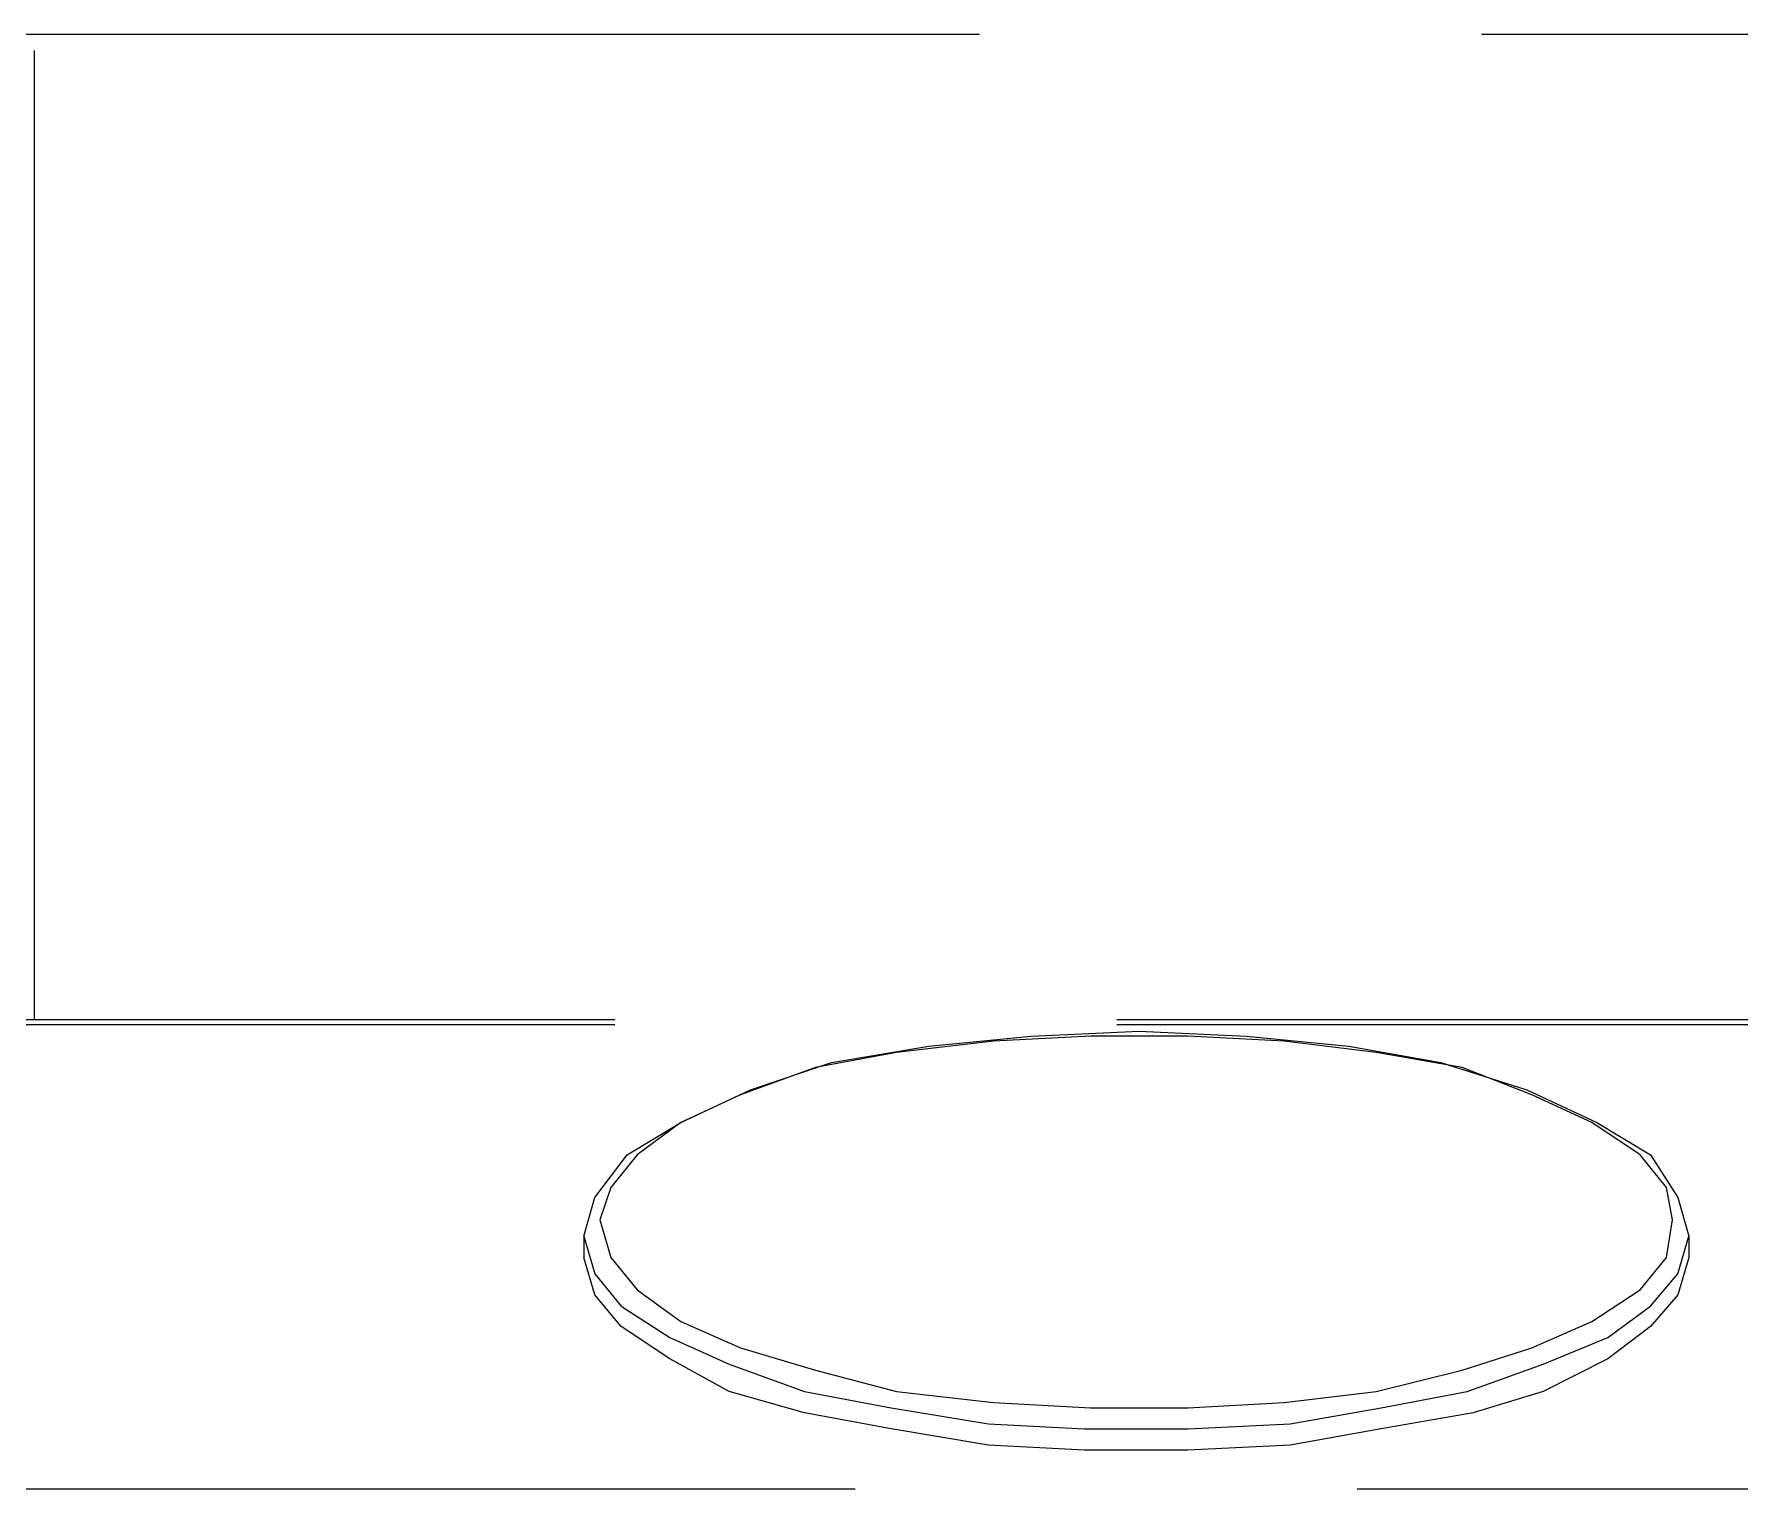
# Model space of a CAD drawing. Header units: inches. Extents: x -229 to 371, y -110 to 269.
# Drawn here: x 19.242 to 23.488, y 212.243 to 215.866 of the extents above; entities that cross this region are included whole.
import ezdxf

# ---------------------------------------------------------------- set-up
doc = ezdxf.new("R2010")
doc.units = ezdxf.units.IN
doc.header["$MEASUREMENT"] = 0
doc.linetypes.add('HIDDEN', pattern=[0.375, 0.25, -0.125])
doc.layers.get('0').update_dxf_attribs({"color": 10})

msp = doc.modelspace()

# ---------------------------------------------------------------- linework, layer by layer
at = {"color": 1, "linetype": 'HIDDEN', "ltscale": 10}
for p, q in [((19.0952, 215.86602), (23.72197, 215.86602)), ((19.24159, 215.82557), (19.24159, 213.41105)), ((28.18745, 213.41105), (18.78548, 213.41105)), ((28.18745, 213.39841), (18.78548, 213.39841)), ((21.46901, 213.34532), (21.72361, 213.3706)), ((21.87202, 213.3706), (21.63032, 213.35796)), ((21.72361, 213.3706), (21.99287, 213.38324)), ((22.11398, 213.3706), (21.87202, 213.3706)), ((21.99287, 213.38324), (22.26037, 213.3706)), ((22.35366, 213.35796), (22.11398, 213.3706)), ((22.26037, 213.3706), (22.51471, 213.34532)), ((21.38836, 213.33015), (21.18685, 213.29222)), ((21.22705, 213.30486), (21.46901, 213.34532)), ((21.63032, 213.35796), (21.38836, 213.33015)), ((22.58273, 213.33015), (22.35366, 213.35796)), ((22.51471, 213.34532), (22.74403, 213.30486)), ((22.79687, 213.29222), (22.58273, 213.33015)), ((21.18685, 213.29222), (21.00027, 213.22396)), ((21.02555, 213.2366), (21.22705, 213.30486)), ((22.74403, 213.30486), (22.95818, 213.2366)), ((22.97082, 213.22396), (22.79687, 213.29222)), ((20.8516, 213.15569), (21.02555, 213.2366)), ((21.00027, 213.22396), (20.8516, 213.15569)), ((22.95818, 213.2366), (23.13212, 213.15569)), ((23.11948, 213.15569), (22.97082, 213.22396)), ((20.71811, 213.07479), (20.8516, 213.15569)), ((20.8516, 213.15569), (20.74339, 213.07479)), ((23.24033, 213.07479), (23.11948, 213.15569)), ((23.13212, 213.15569), (23.26587, 213.07479)), ((20.63746, 212.9686), (20.71811, 213.07479)), ((20.74339, 213.07479), (20.67766, 212.99388)), ((23.30607, 212.99388), (23.24033, 213.07479)), ((23.26587, 213.07479), (23.33363, 212.9686)), ((20.67766, 212.99388), (20.6501, 212.91298)), ((23.32099, 212.91298), (23.30607, 212.99388)), ((20.6099, 212.87253), (20.63746, 212.9686)), ((23.33363, 212.9686), (23.36119, 212.87253)), ((20.6501, 212.91298), (20.67766, 212.81943)), ((23.30607, 212.81943), (23.32099, 212.91298)), ((20.6099, 212.87253), (20.6099, 212.81943)), ((20.6099, 212.87253), (20.63746, 212.77898)), ((23.33363, 212.77898), (23.36119, 212.87253)), ((23.36119, 212.87253), (23.36119, 212.81943)), ((20.63746, 212.72588), (20.6099, 212.81943)), ((20.67766, 212.81943), (20.74339, 212.73853)), ((23.24033, 212.73853), (23.30607, 212.81943)), ((23.36119, 212.81943), (23.33363, 212.72588)), ((20.63746, 212.77898), (20.70319, 212.69807)), ((23.26587, 212.69807), (23.33363, 212.77898)), ((20.74339, 212.73853), (20.8516, 212.66015)), ((23.11948, 212.66015), (23.24033, 212.73853)), ((20.70319, 212.64751), (20.63746, 212.72588)), ((20.70319, 212.69807), (20.82404, 212.6197)), ((23.15968, 212.6197), (23.26587, 212.69807)), ((23.33363, 212.72588), (23.26587, 212.64751)), ((20.82404, 212.5666), (20.70319, 212.64751)), ((20.8516, 212.66015), (21.00027, 212.59441)), ((22.97082, 212.59441), (23.11948, 212.66015)), ((23.26587, 212.64751), (23.15968, 212.5666)), ((20.82404, 212.6197), (20.97246, 212.55396)), ((22.99863, 212.55396), (23.15968, 212.6197)), ((20.97246, 212.4857), (20.82404, 212.5666)), ((21.00027, 212.59441), (21.18685, 212.53879)), ((22.79687, 212.53879), (22.97082, 212.59441)), ((23.15968, 212.5666), (22.99863, 212.4857)), ((20.97246, 212.55396), (21.1593, 212.4857)), ((21.18685, 212.53879), (21.38836, 212.4857)), ((22.58273, 212.4857), (22.79687, 212.53879)), ((22.80977, 212.4857), (22.99863, 212.55396)), ((21.1593, 212.4326), (20.97246, 212.4857)), ((21.1593, 212.4857), (21.37572, 212.44524)), ((21.38836, 212.4857), (21.63032, 212.45789)), ((22.35366, 212.45789), (22.58273, 212.4857)), ((22.59537, 212.44524), (22.80977, 212.4857)), ((22.99863, 212.4857), (22.82468, 212.4326)), ((21.37572, 212.39215), (21.1593, 212.4326)), ((21.37572, 212.44524), (21.61742, 212.40479)), ((21.63032, 212.45789), (21.87202, 212.44524)), ((21.87202, 212.44524), (22.11398, 212.44524)), ((22.11398, 212.44524), (22.35366, 212.45789)), ((22.36858, 212.40479), (22.59537, 212.44524)), ((22.82468, 212.4326), (22.59537, 212.39215)), ((21.61742, 212.3517), (21.37572, 212.39215)), ((21.61742, 212.40479), (21.85711, 212.39215)), ((21.85711, 212.39215), (22.11398, 212.39215)), ((22.11398, 212.39215), (22.36858, 212.40479)), ((22.59537, 212.39215), (22.36858, 212.3517)), ((21.85711, 212.33906), (21.61742, 212.3517)), ((22.36858, 212.3517), (22.11398, 212.33906)), ((22.11398, 212.33906), (21.85711, 212.33906)), ((18.78548, 212.24298), (28.18745, 212.24298))]:
    msp.add_line(p, q, dxfattribs=at)

doc.saveas('drawing.dxf')
